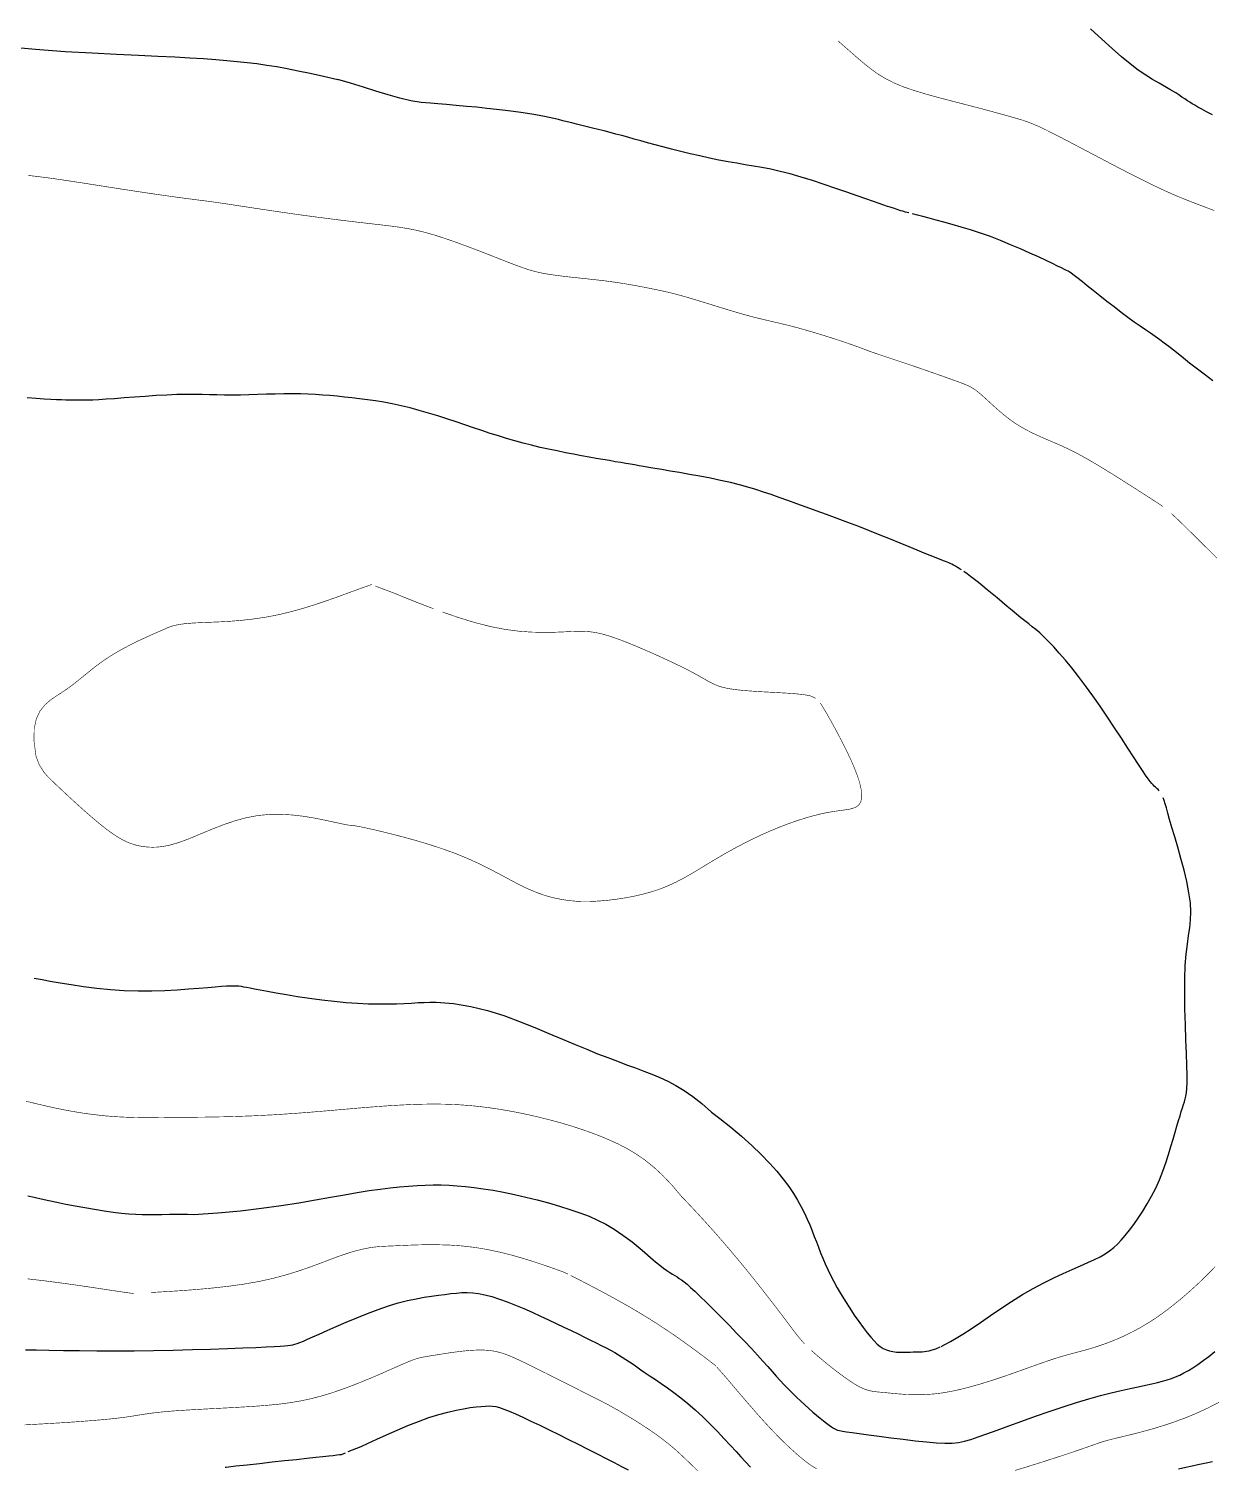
# Model space of a CAD drawing. Header units: millimetres. Extents: x 2235526 to 2245569, y 371981 to 382303.
# Drawn here: x 2244250.4 to 2244552.1, y 378533.8 to 378900.9 of the extents above; entities that cross this region are included whole.
import ezdxf

# ---------------------------------------------------------------- set-up
doc = ezdxf.new("R2010")
doc.units = ezdxf.units.MM
doc.linetypes.add('CONTI', pattern=[0])
for name, color, linetype, transparency in [('203', 10, 'CONTI', 0.7), ('204', 10, 'CONTI', 0.7), ('205', 10, 'CONTI', 0.7), ('206', 10, 'CONTI', 0.7), ('207', 10, 'CONTI', 0.7), ('208', 10, 'CONTI', 0.7), ('209', 10, 'CONTI', 0.7), ('210', 10, 'CONTI', 0.7)]:
    doc.layers.add(name, color=color, linetype=linetype, transparency=transparency)

msp = doc.modelspace()

# ---------------------------------------------------------------- linework, layer by layer
at = {"layer": '203', "elevation": 203}
for points in [[(2244331.9, 378537.82), (2244335.16, 378539.11), (2244337, 378539.97), (2244339.21, 378541), (2244341.69, 378542.13), (2244344.35, 378543.3), (2244347.09, 378544.46), (2244349.84, 378545.55), (2244352.5, 378546.51), (2244354.99, 378547.3), (2244357.29, 378547.93), (2244359.4, 378548.42), (2244361.32, 378548.79), (2244363.03, 378549.06), (2244364.53, 378549.24), (2244365.82, 378549.38), (2244366.9, 378549.46), (2244367.84, 378549.49), (2244368.71, 378549.45), (2244369.58, 378549.31), (2244370.53, 378549.06), (2244371.64, 378548.67), (2244372.97, 378548.13), (2244374.58, 378547.43), (2244376.44, 378546.58), (2244378.52, 378545.61), (2244380.77, 378544.54), (2244383.15, 378543.38), (2244385.61, 378542.18), (2244388.11, 378540.94), (2244390.61, 378539.69), (2244393.06, 378538.45), (2244395.43, 378537.25), (2244397.68, 378536.1), (2244399.77, 378535.03), (2244401.65, 378534.05), (2244403.3, 378533.19)], [(2244300.46, 378533.85), (2244300.62, 378533.87), (2244300.77, 378533.89), (2244303.25, 378534.18), (2244306.12, 378534.5), (2244309.24, 378534.84), (2244312.47, 378535.19), (2244315.66, 378535.53), (2244318.67, 378535.85), (2244321.36, 378536.14), (2244323.61, 378536.38), (2244325.45, 378536.58), (2244326.92, 378536.75), (2244328.08, 378536.88), (2244328.97, 378536.98), (2244329.65, 378537.07), (2244330.16, 378537.13), (2244331.23, 378537.55)]]:
    msp.add_lwpolyline(points, dxfattribs=at)
at = {"layer": '204', "const_width": 0.15, "elevation": 204}
msp.add_lwpolyline([(2244249.33, 378544.65), (2244251.44, 378544.77), (2244253.68, 378544.89), (2244256.07, 378545.03), (2244258.59, 378545.18), (2244261.19, 378545.35), (2244263.81, 378545.54), (2244266.38, 378545.74), (2244268.86, 378545.95), (2244271.18, 378546.17), (2244273.28, 378546.4), (2244275.13, 378546.64), (2244276.79, 378546.89), (2244278.36, 378547.14), (2244279.93, 378547.39), (2244281.59, 378547.63), (2244283.44, 378547.85), (2244285.56, 378548.07), (2244288.03, 378548.26), (2244290.79, 378548.44), (2244293.77, 378548.61), (2244296.88, 378548.78), (2244300.06, 378548.94), (2244303.22, 378549.11), (2244306.28, 378549.29), (2244309.2, 378549.49), (2244311.98, 378549.72), (2244314.65, 378549.99), (2244317.25, 378550.34), (2244319.82, 378550.78), (2244322.39, 378551.33), (2244324.98, 378552), (2244327.63, 378552.8), (2244330.29, 378553.71), (2244332.91, 378554.68), (2244335.43, 378555.68), (2244337.81, 378556.66), (2244339.98, 378557.59), (2244341.89, 378558.43), (2244343.51, 378559.15), (2244344.86, 378559.74), (2244345.98, 378560.23), (2244346.92, 378560.64), (2244347.72, 378560.96), (2244348.42, 378561.23), (2244349.05, 378561.45), (2244349.67, 378561.63), (2244350.31, 378561.79), (2244350.99, 378561.94), (2244351.76, 378562.08), (2244352.65, 378562.23), (2244353.68, 378562.4), (2244354.9, 378562.59), (2244356.32, 378562.82), (2244357.91, 378563.06), (2244359.6, 378563.29), (2244361.36, 378563.5), (2244363.13, 378563.66), (2244364.85, 378563.75), (2244366.47, 378563.75), (2244367.97, 378563.64), (2244369.35, 378563.43), (2244370.66, 378563.12), (2244371.93, 378562.71), (2244373.21, 378562.22), (2244374.53, 378561.64), (2244375.93, 378560.99), (2244377.44, 378560.26), (2244379.03, 378559.48), (2244380.67, 378558.67), (2244382.32, 378557.85), (2244383.95, 378557.03), (2244385.53, 378556.23), (2244387.02, 378555.48), (2244388.39, 378554.78), (2244389.65, 378554.15), (2244390.82, 378553.56), (2244391.9, 378553.01), (2244392.92, 378552.5), (2244393.88, 378552.01), (2244394.79, 378551.55), (2244395.68, 378551.1), (2244396.57, 378550.65), (2244397.49, 378550.17), (2244398.47, 378549.65), (2244399.53, 378549.06), (2244400.71, 378548.4), (2244402.03, 378547.63), (2244403.52, 378546.74), (2244405.14, 378545.75), (2244406.84, 378544.67), (2244408.6, 378543.51), (2244410.36, 378542.29), (2244412.08, 378541.03), (2244413.73, 378539.74), (2244415.28, 378538.43), (2244416.74, 378537.1), (2244418.17, 378535.75), (2244419.61, 378534.36), (2244421.09, 378532.93)], dxfattribs=at)
at = {"layer": '205'}
msp.add_lwpolyline([(2244538.85, 378887.03), (2244537.17, 378887.93), (2244535.4, 378889.03), (2244533.5, 378890.36), (2244531.45, 378891.92), (2244529.23, 378893.73), (2244526.82, 378895.82), (2244524.18, 378898.2), (2244521.3, 378900.88)], dxfattribs=at)
at = {"layer": '205', "elevation": 205}
for points in [[(2244552.47, 378878.89), (2244550.93, 378879.72), (2244549.7, 378880.38), (2244548.73, 378880.92), (2244547.94, 378881.36), (2244547.28, 378881.74), (2244546.67, 378882.12), (2244546.06, 378882.51), (2244545.39, 378882.97), (2244544.66, 378883.46), (2244543.89, 378884), (2244543.09, 378884.55), (2244541.58, 378885.38), (2244538.85, 378887.03)], [(2244249.5, 378563.81), (2244252.26, 378563.77), (2244255.53, 378563.71), (2244259.24, 378563.64), (2244263.33, 378563.59), (2244267.73, 378563.55), (2244272.4, 378563.54), (2244277.26, 378563.56), (2244282.24, 378563.63), (2244287.23, 378563.73), (2244292.12, 378563.86), (2244296.79, 378564), (2244301.12, 378564.15), (2244304.99, 378564.3), (2244308.29, 378564.43), (2244310.92, 378564.54), (2244312.97, 378564.63), (2244314.51, 378564.72), (2244315.66, 378564.8), (2244316.51, 378564.89), (2244317.16, 378564.98), (2244317.72, 378565.1), (2244318.26, 378565.25), (2244318.86, 378565.44), (2244319.57, 378565.7), (2244320.44, 378566.05), (2244321.52, 378566.5), (2244322.86, 378567.09), (2244324.52, 378567.83), (2244326.53, 378568.73), (2244328.84, 378569.76), (2244331.37, 378570.86), (2244334.05, 378571.98), (2244336.79, 378573.08), (2244339.52, 378574.11), (2244342.17, 378575.02), (2244344.68, 378575.77), (2244347.03, 378576.37), (2244349.22, 378576.84), (2244351.28, 378577.22), (2244353.18, 378577.51), (2244354.95, 378577.75), (2244356.59, 378577.96), (2244358.1, 378578.14), (2244359.52, 378578.3), (2244360.9, 378578.4), (2244362.27, 378578.43), (2244363.68, 378578.36), (2244365.17, 378578.18), (2244366.79, 378577.85), (2244368.56, 378577.37), (2244370.47, 378576.75), (2244372.48, 378576.02), (2244374.56, 378575.2), (2244376.69, 378574.31), (2244378.82, 378573.38), (2244380.93, 378572.42), (2244383, 378571.47), (2244385, 378570.54), (2244386.93, 378569.62), (2244388.78, 378568.73), (2244390.54, 378567.87), (2244392.19, 378567.05), (2244393.73, 378566.29), (2244395.16, 378565.57), (2244396.47, 378564.91), (2244397.69, 378564.28), (2244398.82, 378563.68), (2244399.89, 378563.09), (2244400.89, 378562.52), (2244401.84, 378561.94), (2244402.77, 378561.35), (2244403.68, 378560.75), (2244404.61, 378560.12), (2244405.57, 378559.44), (2244406.6, 378558.73), (2244407.71, 378557.95), (2244408.93, 378557.12), (2244410.29, 378556.21), (2244411.76, 378555.21), (2244413.34, 378554.12), (2244415.01, 378552.91), (2244416.77, 378551.58), (2244418.59, 378550.11), (2244420.46, 378548.49), (2244422.37, 378546.72), (2244424.28, 378544.85), (2244426.12, 378542.96), (2244427.87, 378541.12), (2244429.48, 378539.38), (2244430.89, 378537.83), (2244432.06, 378536.54), (2244434.53, 378533.85)], [(2244543.76, 378533.48), (2244545.63, 378533.9), (2244547.26, 378534.23), (2244548.7, 378534.52), (2244550, 378534.78), (2244551.23, 378535.04), (2244552.42, 378535.32)]]:
    msp.add_lwpolyline(points, dxfattribs=at)
at = {"layer": '206', "const_width": 0.15}
msp.add_lwpolyline([(2244503.99, 378877.56), (2244499.26, 378878.92), (2244494.75, 378880.15), (2244490.48, 378881.27), (2244486.47, 378882.3), (2244482.75, 378883.27), (2244479.34, 378884.21), (2244476.26, 378885.14), (2244473.54, 378886.08), (2244471.16, 378887.07), (2244469.07, 378888.13), (2244467.15, 378889.29), (2244465.32, 378890.59), (2244463.48, 378892.06), (2244461.53, 378893.72), (2244459.37, 378895.62), (2244456.9, 378897.78)], dxfattribs=at)
at = {"layer": '206', "const_width": 0.15, "elevation": 206}
for points in [[(2244552.89, 378854.47), (2244552.14, 378854.78), (2244551.25, 378855.12), (2244550.23, 378855.51), (2244549.09, 378855.94), (2244547.86, 378856.41), (2244546.54, 378856.92), (2244545.17, 378857.47), (2244543.74, 378858.05), (2244542.27, 378858.67), (2244540.75, 378859.35), (2244539.13, 378860.1), (2244537.38, 378860.93), (2244535.48, 378861.86), (2244533.39, 378862.9), (2244531.07, 378864.08), (2244528.53, 378865.39), (2244525.83, 378866.8), (2244523.07, 378868.26), (2244520.33, 378869.7), (2244517.71, 378871.08), (2244515.3, 378872.34), (2244513.2, 378873.43), (2244511.46, 378874.32), (2244510.07, 378875.02), (2244508.95, 378875.57), (2244508.04, 378875.99), (2244507.28, 378876.32), (2244506.62, 378876.59), (2244505.99, 378876.83), (2244505.33, 378877.08), (2244504.65, 378877.33), (2244503.99, 378877.56)], [(2244281.59, 378578.44), (2244282.52, 378578.49), (2244283.57, 378578.55), (2244286.32, 378578.71), (2244289.59, 378578.92), (2244293.24, 378579.2), (2244297.14, 378579.56), (2244301.17, 378580), (2244305.18, 378580.56), (2244309.05, 378581.23), (2244312.67, 378582.03), (2244316.01, 378582.92), (2244319.08, 378583.87), (2244321.9, 378584.84), (2244324.47, 378585.78), (2244326.79, 378586.67), (2244328.87, 378587.45), (2244330.72, 378588.1), (2244332.35, 378588.63), (2244333.79, 378589.05), (2244335.04, 378589.37), (2244336.14, 378589.62), (2244337.08, 378589.8), (2244337.9, 378589.93), (2244338.61, 378590.03), (2244339.29, 378590.1), (2244340.01, 378590.16), (2244340.84, 378590.21), (2244341.86, 378590.26), (2244343.14, 378590.31), (2244344.76, 378590.39), (2244346.77, 378590.48), (2244349.14, 378590.57), (2244351.8, 378590.63), (2244354.7, 378590.62), (2244357.77, 378590.53), (2244360.95, 378590.31), (2244364.18, 378589.94), (2244367.41, 378589.4), (2244370.56, 378588.73), (2244373.59, 378587.97), (2244376.42, 378587.16), (2244379, 378586.37), (2244381.27, 378585.62), (2244383.15, 378584.97), (2244384.62, 378584.45), (2244385.72, 378584.06), (2244386.49, 378583.77), (2244387.02, 378583.56), (2244387.34, 378583.43), (2244387.54, 378583.34), (2244387.66, 378583.28), (2244388.01, 378583.1)], [(2244250.04, 378581.92), (2244254.09, 378581.45), (2244258.07, 378580.93), (2244261.86, 378580.41), (2244265.36, 378579.9), (2244268.45, 378579.44), (2244271.04, 378579.04), (2244273.05, 378578.74), (2244274.53, 378578.52), (2244275.58, 378578.37), (2244276.27, 378578.28), (2244276.7, 378578.23), (2244276.96, 378578.21), (2244277.13, 378578.2)], [(2244388.68, 378582.76), (2244391.62, 378581.27), (2244393.33, 378580.38), (2244395.39, 378579.31), (2244397.72, 378578.06), (2244400.24, 378576.68), (2244402.89, 378575.2), (2244405.59, 378573.63), (2244408.27, 378572.01), (2244410.86, 378570.37), (2244413.32, 378568.74), (2244415.62, 378567.17), (2244417.73, 378565.68), (2244419.62, 378564.31), (2244421.25, 378563.11), (2244422.59, 378562.11), (2244425.59, 378559.82), (2244425.8, 378559.58)], [(2244426, 378559.36), (2244428.08, 378557), (2244429.14, 378555.76), (2244430.4, 378554.27), (2244431.8, 378552.62), (2244433.31, 378550.85), (2244434.88, 378549.05), (2244436.44, 378547.26), (2244437.97, 378545.56), (2244439.4, 378544), (2244440.75, 378542.58), (2244442.01, 378541.3), (2244443.19, 378540.13), (2244444.29, 378539.08), (2244445.31, 378538.14), (2244446.26, 378537.29), (2244447.14, 378536.53), (2244447.96, 378535.85), (2244448.73, 378535.24), (2244449.44, 378534.71), (2244450.12, 378534.24), (2244450.77, 378533.83), (2244451.39, 378533.48)], [(2244502.09, 378533.03), (2244505.35, 378534.03), (2244508.52, 378535.02), (2244511.51, 378535.98), (2244514.2, 378536.85), (2244516.48, 378537.61), (2244518.4, 378538.26), (2244519.99, 378538.81), (2244521.3, 378539.27), (2244522.38, 378539.66), (2244523.28, 378539.97), (2244524.05, 378540.23), (2244524.73, 378540.45), (2244525.4, 378540.64), (2244526.11, 378540.83), (2244526.93, 378541.03), (2244527.92, 378541.27), (2244529.15, 378541.57), (2244530.68, 378541.94), (2244532.56, 378542.4), (2244534.75, 378542.97), (2244537.19, 378543.65), (2244539.84, 378544.45), (2244542.63, 378545.38), (2244545.5, 378546.43), (2244548.41, 378547.63), (2244551.29, 378548.97), (2244554.11, 378550.41)]]:
    msp.add_lwpolyline(points, dxfattribs=at)
at = {"layer": '207'}
for points in [[(2244243.76, 378896.4), (2244252.06, 378895.67), (2244259.64, 378895.12), (2244266.54, 378894.71), (2244272.77, 378894.39), (2244278.34, 378894.13), (2244283.27, 378893.9), (2244287.63, 378893.68), (2244291.51, 378893.47), (2244294.96, 378893.26), (2244298.07, 378893.04), (2244300.92, 378892.81), (2244303.57, 378892.56), (2244306.1, 378892.29), (2244308.59, 378891.98), (2244311.09, 378891.63), (2244313.65, 378891.22), (2244316.32, 378890.75), (2244319.16, 378890.19), (2244322.22, 378889.55), (2244325.56, 378888.8), (2244329.22, 378887.94)], [(2244352.88, 378881.91), (2244350.47, 378882.03), (2244347.84, 378882.46), (2244345.03, 378883.14), (2244342.05, 378884.01), (2244338.95, 378884.99), (2244335.76, 378886.02), (2244332.5, 378887.03), (2244329.22, 378887.94)], [(2244292.38, 378598.37), (2244298.64, 378598.76), (2244304.44, 378599.29), (2244309.8, 378599.91), (2244314.74, 378600.6), (2244319.31, 378601.32), (2244323.51, 378602.05), (2244327.38, 378602.75), (2244330.93, 378603.39), (2244334.2, 378603.95), (2244337.22, 378604.42), (2244340.01, 378604.82), (2244342.6, 378605.15), (2244345.02, 378605.4), (2244347.3, 378605.6), (2244349.47, 378605.74), (2244351.56, 378605.83), (2244353.6, 378605.88), (2244355.62, 378605.87), (2244357.64, 378605.82), (2244359.69, 378605.69), (2244361.81, 378605.51), (2244364.03, 378605.25), (2244366.37, 378604.91), (2244368.86, 378604.5), (2244371.52, 378603.99), (2244374.31, 378603.41), (2244377.18, 378602.76), (2244380.08, 378602.05), (2244382.97, 378601.28), (2244385.79, 378600.48), (2244388.49, 378599.64), (2244391.02, 378598.77), (2244393.36, 378597.88), (2244395.55, 378596.92), (2244397.67, 378595.84), (2244399.79, 378594.58), (2244401.99, 378593.09), (2244404.33, 378591.32), (2244406.89, 378589.22), (2244409.75, 378586.73)]]:
    msp.add_lwpolyline(points, dxfattribs=at)
at = {"layer": '207', "elevation": 207}
for points in [[(2244475, 378853.88), (2244474.14, 378854.11), (2244473.44, 378854.3), (2244472.89, 378854.46), (2244471.05, 378855.07), (2244470.69, 378855.19), (2244470.19, 378855.35), (2244469.5, 378855.57), (2244468.59, 378855.88), (2244467.4, 378856.28), (2244465.9, 378856.8), (2244464.02, 378857.46), (2244461.75, 378858.26), (2244459.15, 378859.17), (2244456.33, 378860.15), (2244453.38, 378861.15), (2244450.39, 378862.13), (2244447.45, 378863.04), (2244444.66, 378863.84), (2244442.09, 378864.5), (2244439.71, 378865.03), (2244437.47, 378865.47), (2244435.31, 378865.85), (2244433.18, 378866.2), (2244431.04, 378866.56), (2244428.82, 378866.95), (2244426.48, 378867.39), (2244424.07, 378867.89), (2244421.61, 378868.43), (2244419.15, 378869), (2244416.74, 378869.58), (2244414.42, 378870.16), (2244412.22, 378870.72), (2244410.19, 378871.27), (2244408.3, 378871.78), (2244406.54, 378872.27), (2244404.87, 378872.74), (2244403.28, 378873.19), (2244401.74, 378873.62), (2244400.21, 378874.03), (2244398.7, 378874.43), (2244397.19, 378874.82), (2244395.7, 378875.19), (2244394.24, 378875.54), (2244392.83, 378875.89), (2244391.47, 378876.22), (2244390.17, 378876.54), (2244388.95, 378876.85), (2244387.78, 378877.14), (2244386.64, 378877.43), (2244385.52, 378877.71), (2244384.38, 378877.98), (2244383.2, 378878.25), (2244381.96, 378878.51), (2244380.65, 378878.77), (2244379.23, 378879.03), (2244377.68, 378879.28), (2244375.98, 378879.54), (2244374.1, 378879.79), (2244372.02, 378880.05), (2244369.71, 378880.32), (2244367.27, 378880.58), (2244364.68, 378880.84), (2244362.04, 378881.09), (2244359.45, 378881.33), (2244357, 378881.55), (2244354.78, 378881.75), (2244352.88, 378881.91)], [(2244552.53, 378811.04), (2244550.29, 378812.72), (2244548.32, 378814.24), (2244546.59, 378815.6), (2244545.07, 378816.82), (2244543.7, 378817.91), (2244542.46, 378818.91), (2244541.29, 378819.83), (2244540.15, 378820.7), (2244539.01, 378821.53), (2244537.84, 378822.35), (2244536.62, 378823.18), (2244535.33, 378824.06), (2244533.96, 378825.01), (2244532.48, 378826.05), (2244530.87, 378827.22), (2244529.14, 378828.51), (2244527.32, 378829.9), (2244525.48, 378831.33), (2244523.69, 378832.74), (2244522.01, 378834.07), (2244520.51, 378835.27), (2244519.24, 378836.29), (2244516.03, 378838.79), (2244515.85, 378838.9), (2244515.6, 378839.03), (2244515.23, 378839.22), (2244514.7, 378839.49), (2244513.95, 378839.85), (2244512.94, 378840.34), (2244511.62, 378840.97), (2244509.97, 378841.75), (2244508.01, 378842.66), (2244505.82, 378843.66), (2244503.44, 378844.72), (2244500.93, 378845.79), (2244498.35, 378846.84), (2244495.76, 378847.84), (2244493.21, 378848.74), (2244490.72, 378849.56), (2244488.33, 378850.3), (2244486.05, 378850.96), (2244483.91, 378851.55), (2244481.93, 378852.07), (2244480.14, 378852.53), (2244478.54, 378852.95), (2244477.13, 378853.32), (2244475.93, 378853.63)], [(2244250.12, 378603.13), (2244251.79, 378602.74), (2244253.56, 378602.34), (2244255.46, 378601.91), (2244257.53, 378601.47), (2244259.8, 378601.01), (2244262.2, 378600.55), (2244264.67, 378600.1), (2244267.16, 378599.67), (2244269.59, 378599.29), (2244271.9, 378598.96), (2244274.03, 378598.7), (2244275.94, 378598.52), (2244277.66, 378598.41), (2244279.29, 378598.35), (2244280.89, 378598.34), (2244282.53, 378598.35), (2244284.3, 378598.37), (2244286.26, 378598.39), (2244288.46, 378598.4), (2244290.85, 378598.39), (2244292.38, 378598.37)], [(2244409.75, 378586.73), (2244410.3, 378586.27), (2244411.4, 378585.38), (2244412.37, 378584.65), (2244413.21, 378584.05), (2244413.96, 378583.55), (2244414.62, 378583.12), (2244415.23, 378582.75), (2244415.8, 378582.4), (2244416.36, 378582.04), (2244416.94, 378581.64), (2244417.59, 378581.16), (2244418.35, 378580.54), (2244419.27, 378579.74), (2244420.37, 378578.73), (2244421.72, 378577.45), (2244423.32, 378575.88), (2244425.13, 378574.08), (2244427.08, 378572.12), (2244429.09, 378570.07), (2244431.1, 378568), (2244433.02, 378565.99), (2244434.79, 378564.12), (2244436.35, 378562.42), (2244437.73, 378560.9), (2244438.96, 378559.53), (2244440.08, 378558.27), (2244441.12, 378557.1), (2244442.13, 378555.99), (2244443.13, 378554.91), (2244444.17, 378553.84), (2244445.23, 378552.77), (2244446.31, 378551.73), (2244447.38, 378550.71), (2244448.45, 378549.73), (2244449.48, 378548.8), (2244450.48, 378547.92), (2244451.43, 378547.1), (2244452.32, 378546.36), (2244453.15, 378545.69), (2244453.92, 378545.09), (2244454.61, 378544.57), (2244455.23, 378544.14), (2244455.77, 378543.79), (2244456.25, 378543.53), (2244456.72, 378543.33), (2244457.3, 378543.18), (2244458.05, 378543.04), (2244459.08, 378542.89), (2244460.47, 378542.71), (2244462.31, 378542.47), (2244464.65, 378542.15), (2244467.39, 378541.78), (2244470.39, 378541.38), (2244473.49, 378540.98), (2244476.56, 378540.61), (2244479.45, 378540.31), (2244482.01, 378540.09), (2244484.16, 378539.99), (2244485.98, 378540.01), (2244487.6, 378540.17), (2244489.16, 378540.48), (2244490.8, 378540.94), (2244492.64, 378541.57), (2244494.84, 378542.36), (2244497.47, 378543.33), (2244500.49, 378544.44), (2244503.78, 378545.63), (2244507.25, 378546.87), (2244510.81, 378548.09), (2244514.33, 378549.27), (2244517.73, 378550.35), (2244520.92, 378551.3), (2244523.89, 378552.11), (2244526.63, 378552.82), (2244529.14, 378553.42), (2244531.43, 378553.94), (2244533.5, 378554.39), (2244535.34, 378554.78), (2244536.97, 378555.14), (2244538.41, 378555.47), (2244539.7, 378555.8), (2244540.88, 378556.14), (2244541.98, 378556.5), (2244543.04, 378556.91), (2244544.09, 378557.37), (2244545.17, 378557.9), (2244546.29, 378558.52), (2244547.47, 378559.25), (2244548.72, 378560.08), (2244550.06, 378561.04), (2244551.5, 378562.14), (2244553.05, 378563.4)]]:
    msp.add_lwpolyline(points, dxfattribs=at)
at = {"layer": '208', "const_width": 0.15, "elevation": 208}
for points in [[(2244539.81, 378778.95), (2244539.49, 378779.18), (2244539.11, 378779.44), (2244538.6, 378779.78), (2244537.92, 378780.23), (2244537, 378780.83), (2244535.78, 378781.61), (2244534.32, 378782.55), (2244532.62, 378783.64), (2244530.74, 378784.84), (2244528.75, 378786.1), (2244526.74, 378787.36), (2244524.76, 378788.58), (2244522.89, 378789.71), (2244521.18, 378790.72), (2244519.62, 378791.6), (2244518.17, 378792.39), (2244516.78, 378793.1), (2244515.44, 378793.76), (2244514.09, 378794.39), (2244512.71, 378795), (2244511.27, 378795.61), (2244509.77, 378796.25), (2244508.24, 378796.93), (2244506.68, 378797.65), (2244505.12, 378798.44), (2244503.57, 378799.3), (2244502.05, 378800.25), (2244500.58, 378801.3), (2244499.17, 378802.41), (2244497.83, 378803.54), (2244496.57, 378804.67), (2244495.4, 378805.74), (2244494.33, 378806.72), (2244493.39, 378807.57), (2244492.55, 378808.27), (2244491.8, 378808.83), (2244491.07, 378809.29), (2244490.32, 378809.69), (2244489.5, 378810.06), (2244488.55, 378810.44), (2244487.43, 378810.85), (2244486.1, 378811.33), (2244484.59, 378811.87), (2244482.94, 378812.46), (2244481.18, 378813.07), (2244479.37, 378813.71), (2244477.54, 378814.34), (2244475.72, 378814.96), (2244473.97, 378815.55), (2244472.29, 378816.11), (2244470.7, 378816.64), (2244469.23, 378817.13), (2244467.87, 378817.58), (2244466.66, 378817.99), (2244465.6, 378818.36), (2244464.69, 378818.69), (2244463.89, 378818.99), (2244463.13, 378819.28), (2244462.35, 378819.58), (2244461.47, 378819.9), (2244460.43, 378820.27), (2244459.17, 378820.71), (2244457.65, 378821.22), (2244455.9, 378821.79), (2244453.99, 378822.4), (2244451.97, 378823.02), (2244449.9, 378823.64), (2244447.86, 378824.23), (2244445.89, 378824.77), (2244444.05, 378825.24), (2244442.3, 378825.66), (2244440.6, 378826.06), (2244438.92, 378826.45), (2244437.19, 378826.86), (2244435.4, 378827.3), (2244433.47, 378827.82), (2244431.4, 378828.4), (2244429.22, 378829.05), (2244426.99, 378829.73), (2244424.75, 378830.43), (2244422.57, 378831.1), (2244420.5, 378831.74), (2244418.6, 378832.31), (2244416.9, 378832.79), (2244415.38, 378833.2), (2244414, 378833.54), (2244412.71, 378833.84), (2244411.48, 378834.11), (2244410.25, 378834.36), (2244408.99, 378834.61), (2244407.67, 378834.88), (2244406.26, 378835.15), (2244404.76, 378835.43), (2244403.16, 378835.71), (2244401.45, 378835.99), (2244399.63, 378836.26), (2244397.69, 378836.52), (2244395.62, 378836.77), (2244393.48, 378837), (2244391.31, 378837.24), (2244389.15, 378837.47), (2244387.06, 378837.7), (2244385.1, 378837.95), (2244383.3, 378838.2), (2244381.7, 378838.47), (2244380.24, 378838.78), (2244378.83, 378839.14), (2244377.41, 378839.58), (2244375.9, 378840.1), (2244374.2, 378840.73), (2244372.25, 378841.48), (2244370, 378842.37), (2244367.49, 378843.35), (2244364.8, 378844.4), (2244362.02, 378845.45), (2244359.23, 378846.47), (2244356.51, 378847.41), (2244353.94, 378848.24), (2244351.57, 378848.91), (2244349.38, 378849.44), (2244347.29, 378849.86), (2244345.24, 378850.21), (2244343.19, 378850.49), (2244341.06, 378850.75), (2244338.8, 378851.01), (2244336.36, 378851.29), (2244333.76, 378851.59), (2244331.01, 378851.92), (2244328.14, 378852.28), (2244325.17, 378852.66), (2244322.14, 378853.06), (2244319.06, 378853.48), (2244315.97, 378853.92), (2244312.92, 378854.37), (2244309.97, 378854.81), (2244307.18, 378855.23), (2244304.61, 378855.62), (2244302.32, 378855.97), (2244300.37, 378856.27), (2244298.8, 378856.5), (2244297.52, 378856.68), (2244296.45, 378856.83), (2244295.47, 378856.95), (2244294.48, 378857.07), (2244293.39, 378857.21), (2244292.1, 378857.38), (2244290.52, 378857.58), (2244288.67, 378857.83), (2244286.58, 378858.12), (2244284.27, 378858.45), (2244281.78, 378858.81), (2244279.15, 378859.2), (2244276.39, 378859.62), (2244273.55, 378860.05), (2244270.66, 378860.51), (2244267.77, 378860.96), (2244264.91, 378861.41), (2244262.11, 378861.84), (2244259.43, 378862.25), (2244256.9, 378862.62), (2244254.54, 378862.94), (2244252.33, 378863.22), (2244250.21, 378863.46)], [(2244553.58, 378765.82), (2244551.63, 378767.76), (2244549.71, 378769.66), (2244547.89, 378771.46), (2244546.22, 378773.11), (2244544.76, 378774.54), (2244543.63, 378775.63), (2244542.7, 378776.5), (2244541.95, 378777.19)], [(2244249.65, 378627.25), (2244251.26, 378626.85), (2244253.01, 378626.43), (2244254.91, 378625.99), (2244256.98, 378625.53), (2244259.2, 378625.08), (2244261.57, 378624.63), (2244264.1, 378624.22), (2244266.77, 378623.85), (2244269.57, 378623.53), (2244272.51, 378623.29), (2244275.56, 378623.14), (2244278.66, 378623.06), (2244281.75, 378623.05), (2244284.75, 378623.09), (2244286.94, 378623.15)], [(2244417.07, 378602.79), (2244417.98, 378601.87), (2244419.55, 378600.21), (2244421.29, 378598.34), (2244423.18, 378596.27), (2244425.18, 378594.04), (2244427.26, 378591.67), (2244429.38, 378589.2), (2244431.53, 378586.64), (2244433.66, 378584.05), (2244435.74, 378581.46), (2244437.74, 378578.93), (2244439.63, 378576.51), (2244441.36, 378574.26), (2244442.9, 378572.23), (2244444.22, 378570.48), (2244445.25, 378569.11), (2244446.11, 378567.98), (2244446.87, 378567.02), (2244447.58, 378566.17), (2244448.3, 378565.37)], [(2244450.12, 378563.61), (2244450.32, 378563.43), (2244450.53, 378563.25), (2244451.83, 378562.11), (2244453.33, 378560.86), (2244454.95, 378559.54), (2244456.62, 378558.24), (2244458.28, 378557), (2244459.87, 378555.88), (2244461.31, 378554.95), (2244462.57, 378554.25), (2244463.68, 378553.76), (2244464.71, 378553.43), (2244465.71, 378553.22), (2244466.75, 378553.08), (2244467.89, 378552.98), (2244469.19, 378552.86), (2244470.7, 378552.71), (2244472.42, 378552.55), (2244474.36, 378552.41), (2244476.5, 378552.34), (2244478.84, 378552.37), (2244481.37, 378552.54), (2244484.1, 378552.89), (2244486.99, 378553.45), (2244489.99, 378554.18), (2244493.03, 378555.03), (2244496.03, 378555.96), (2244498.91, 378556.91), (2244501.6, 378557.85), (2244504.03, 378558.71), (2244506.14, 378559.47), (2244507.97, 378560.12), (2244509.57, 378560.68), (2244511, 378561.17), (2244512.3, 378561.6), (2244513.54, 378561.99), (2244514.77, 378562.35), (2244516.02, 378562.69), (2244517.33, 378563.04), (2244518.69, 378563.4), (2244520.11, 378563.78), (2244521.6, 378564.22), (2244523.17, 378564.71), (2244524.81, 378565.27), (2244526.55, 378565.91), (2244528.36, 378566.66), (2244530.24, 378567.51), (2244532.19, 378568.47), (2244534.18, 378569.55), (2244536.22, 378570.77), (2244538.3, 378572.13), (2244540.39, 378573.63), (2244542.48, 378575.24), (2244544.53, 378576.92), (2244546.52, 378578.63), (2244548.4, 378580.34), (2244550.15, 378581.99), (2244551.73, 378583.56), (2244553.13, 378585.02)]]:
    msp.add_lwpolyline(points, dxfattribs=at)
at = {"layer": '208', "const_width": 0.15}
msp.add_lwpolyline([(2244286.94, 378623.15), (2244294.31, 378623.16), (2244301.04, 378623.28), (2244307.19, 378623.49), (2244312.81, 378623.77), (2244317.95, 378624.11), (2244322.69, 378624.47), (2244327.07, 378624.84), (2244331.15, 378625.2), (2244334.99, 378625.53), (2244338.61, 378625.82), (2244342.03, 378626.07), (2244345.29, 378626.26), (2244348.39, 378626.41), (2244351.37, 378626.49), (2244354.24, 378626.52), (2244357.03, 378626.47), (2244359.77, 378626.36), (2244362.45, 378626.17), (2244365.1, 378625.92), (2244367.71, 378625.6), (2244370.31, 378625.22), (2244372.89, 378624.78), (2244375.48, 378624.29), (2244378.06, 378623.74), (2244380.67, 378623.14), (2244383.27, 378622.49), (2244385.88, 378621.79), (2244388.46, 378621.03), (2244391.02, 378620.21), (2244393.53, 378619.34), (2244396, 378618.41), (2244398.4, 378617.41), (2244400.74, 378616.35), (2244403.03, 378615.17), (2244405.29, 378613.83), (2244407.55, 378612.27), (2244409.84, 378610.44), (2244412.17, 378608.28), (2244414.57, 378605.75), (2244417.07, 378602.79)], dxfattribs=at)
at = {"layer": '209', "elevation": 209}
for points in [[(2244488.37, 378762.79), (2244488.2, 378762.9), (2244488.04, 378763.01), (2244487.4, 378763.43), (2244486.85, 378763.76), (2244486.36, 378764.03), (2244485.93, 378764.25), (2244485.53, 378764.43), (2244485.14, 378764.6), (2244484.75, 378764.75), (2244484.33, 378764.92), (2244483.84, 378765.11), (2244483.25, 378765.34), (2244482.5, 378765.64), (2244481.55, 378766.02), (2244480.37, 378766.51), (2244478.9, 378767.11), (2244477.12, 378767.85), (2244475.06, 378768.7), (2244472.77, 378769.64), (2244470.29, 378770.65), (2244467.67, 378771.71), (2244464.95, 378772.79), (2244462.19, 378773.87), (2244459.42, 378774.93), (2244456.66, 378775.96), (2244453.96, 378776.95), (2244451.32, 378777.91), (2244448.77, 378778.83), (2244446.34, 378779.7), (2244444.04, 378780.52), (2244441.9, 378781.29), (2244439.86, 378782.01), (2244437.88, 378782.68), (2244435.9, 378783.32), (2244433.86, 378783.93), (2244431.72, 378784.51), (2244429.43, 378785.08), (2244426.93, 378785.64), (2244424.31, 378786.18), (2244421.63, 378786.69), (2244418.97, 378787.18), (2244416.42, 378787.63), (2244414.05, 378788.04), (2244411.93, 378788.39), (2244410.13, 378788.7), (2244408.6, 378788.96), (2244407.28, 378789.18), (2244406.1, 378789.39), (2244404.99, 378789.58), (2244403.89, 378789.77), (2244402.72, 378789.97), (2244401.45, 378790.18), (2244400.05, 378790.42), (2244398.53, 378790.68), (2244396.91, 378790.97), (2244395.18, 378791.27), (2244393.35, 378791.6), (2244391.42, 378791.95), (2244389.41, 378792.32), (2244387.33, 378792.72), (2244385.2, 378793.15), (2244383.03, 378793.6), (2244380.85, 378794.08), (2244378.68, 378794.6), (2244376.52, 378795.14), (2244374.41, 378795.72), (2244372.31, 378796.34), (2244370.23, 378796.98), (2244368.14, 378797.65), (2244366.03, 378798.35), (2244363.88, 378799.07), (2244361.67, 378799.81), (2244359.4, 378800.57), (2244357.08, 378801.33), (2244354.73, 378802.08), (2244352.36, 378802.8), (2244350, 378803.49), (2244347.67, 378804.12), (2244345.38, 378804.68), (2244343.14, 378805.17), (2244340.97, 378805.58), (2244338.86, 378805.93), (2244336.8, 378806.22), (2244334.8, 378806.48), (2244332.84, 378806.7), (2244330.94, 378806.91), (2244329.07, 378807.1), (2244327.24, 378807.27), (2244325.4, 378807.43), (2244323.54, 378807.55), (2244321.65, 378807.65), (2244319.69, 378807.72), (2244317.64, 378807.74), (2244315.5, 378807.73), (2244313.29, 378807.68), (2244311.04, 378807.61), (2244308.78, 378807.53), (2244306.54, 378807.46), (2244304.37, 378807.41), (2244302.28, 378807.38), (2244300.3, 378807.4), (2244298.4, 378807.44), (2244296.51, 378807.5), (2244294.59, 378807.55), (2244292.59, 378807.58), (2244290.45, 378807.58), (2244288.13, 378807.53), (2244285.58, 378807.42), (2244282.88, 378807.27), (2244280.11, 378807.08), (2244277.37, 378806.88), (2244274.72, 378806.67), (2244272.27, 378806.48), (2244270.09, 378806.33), (2244268.26, 378806.21), (2244266.73, 378806.14), (2244265.45, 378806.1), (2244264.36, 378806.09), (2244263.41, 378806.09), (2244262.53, 378806.11), (2244261.68, 378806.12), (2244260.79, 378806.13), (2244259.82, 378806.15), (2244258.73, 378806.18), (2244257.47, 378806.22), (2244256, 378806.28), (2244254.28, 378806.38), (2244252.27, 378806.52), (2244249.93, 378806.7)], [(2244538.86, 378706.4), (2244538.56, 378706.74), (2244538.24, 378707.06), (2244537.92, 378707.36), (2244537.6, 378707.66), (2244537.28, 378707.97), (2244536.93, 378708.34), (2244536.52, 378708.84), (2244536.01, 378709.52), (2244535.36, 378710.43), (2244534.55, 378711.63), (2244533.53, 378713.18), (2244532.28, 378715.11), (2244530.83, 378717.36), (2244529.22, 378719.86), (2244527.48, 378722.52), (2244525.66, 378725.27), (2244523.8, 378728.02), (2244521.93, 378730.7), (2244520.08, 378733.23), (2244518.29, 378735.6), (2244516.56, 378737.79), (2244514.91, 378739.79), (2244513.36, 378741.6), (2244511.92, 378743.2), (2244510.61, 378744.58), (2244509.44, 378745.74), (2244508.38, 378746.72), (2244507.4, 378747.56), (2244506.47, 378748.32), (2244505.54, 378749.05), (2244504.58, 378749.79), (2244503.57, 378750.58), (2244502.46, 378751.48), (2244501.29, 378752.46), (2244500.05, 378753.5), (2244498.79, 378754.57), (2244497.51, 378755.66), (2244496.23, 378756.73), (2244494.99, 378757.76), (2244493.84, 378758.69), (2244492.74, 378759.56), (2244491.7, 378760.37), (2244490.73, 378761.1), (2244489.82, 378761.77), (2244489, 378762.36)], [(2244483.19, 378564.66), (2244484.3, 378565.21), (2244485.57, 378565.9), (2244487.04, 378566.75), (2244488.71, 378567.8), (2244490.84, 378569.2), (2244493.21, 378570.8), (2244495.76, 378572.53), (2244498.44, 378574.33), (2244501.19, 378576.14), (2244503.96, 378577.88), (2244506.7, 378579.49), (2244509.37, 378580.93), (2244511.92, 378582.2), (2244514.35, 378583.32), (2244516.63, 378584.32), (2244518.74, 378585.23), (2244520.65, 378586.05), (2244522.34, 378586.82), (2244523.81, 378587.56), (2244525.09, 378588.3), (2244526.21, 378589.07), (2244527.24, 378589.89), (2244528.21, 378590.79), (2244529.17, 378591.81), (2244530.17, 378592.97), (2244531.24, 378594.3), (2244532.36, 378595.78), (2244533.52, 378597.4), (2244534.68, 378599.15), (2244535.82, 378601.02), (2244536.92, 378603), (2244537.95, 378605.06), (2244538.89, 378607.19), (2244539.75, 378609.36), (2244540.52, 378611.52), (2244541.22, 378613.64), (2244541.84, 378615.68), (2244542.41, 378617.59), (2244542.92, 378619.35), (2244543.38, 378620.91), (2244543.79, 378622.29), (2244544.16, 378623.51), (2244544.49, 378624.58), (2244544.78, 378625.53), (2244545.04, 378626.37), (2244545.27, 378627.12), (2244545.48, 378627.82), (2244545.65, 378628.55), (2244545.79, 378629.42), (2244545.89, 378630.52), (2244545.95, 378631.97), (2244545.96, 378633.87), (2244545.91, 378636.32), (2244545.81, 378639.38), (2244545.68, 378642.92), (2244545.54, 378646.77), (2244545.43, 378650.77), (2244545.37, 378654.74), (2244545.38, 378658.5), (2244545.5, 378661.9), (2244545.73, 378664.8), (2244546.04, 378667.28), (2244546.37, 378669.48), (2244546.66, 378671.51), (2244546.87, 378673.5), (2244546.94, 378675.57), (2244546.81, 378677.86), (2244546.44, 378680.45), (2244545.88, 378683.26), (2244545.18, 378686.21), (2244544.4, 378689.17), (2244543.59, 378692.04), (2244542.8, 378694.71), (2244542.1, 378697.09), (2244541.52, 378699.1), (2244541.05, 378700.74), (2244540.68, 378702.07), (2244540.38, 378703.13), (2244540.12, 378703.97), (2244539.89, 378704.64)], [(2244251.77, 378658.67), (2244253.77, 378658.28), (2244255.86, 378657.9), (2244258.37, 378657.45), (2244261.23, 378656.98), (2244264.38, 378656.52), (2244267.73, 378656.09), (2244271.21, 378655.75), (2244274.75, 378655.51), (2244278.28, 378655.4), (2244281.74, 378655.41), (2244285.07, 378655.52), (2244288.22, 378655.68), (2244291.14, 378655.88), (2244293.77, 378656.09), (2244296.06, 378656.29), (2244297.97, 378656.44), (2244299.53, 378656.56), (2244300.8, 378656.64), (2244301.83, 378656.69), (2244302.67, 378656.7), (2244303.38, 378656.68), (2244304, 378656.64), (2244304.59, 378656.56), (2244305.21, 378656.46), (2244305.94, 378656.33), (2244306.85, 378656.15), (2244307.99, 378655.92), (2244309.44, 378655.64), (2244311.26, 378655.3), (2244313.51, 378654.9), (2244316.11, 378654.46), (2244318.98, 378654), (2244322.03, 378653.54), (2244325.17, 378653.12), (2244328.32, 378652.74), (2244331.39, 378652.44), (2244334.3, 378652.24), (2244337.04, 378652.11), (2244339.6, 378652.06), (2244341.98, 378652.07), (2244344.19, 378652.12), (2244346.21, 378652.19), (2244348.05, 378652.29), (2244349.72, 378652.39), (2244351.25, 378652.46), (2244352.7, 378652.51), (2244354.12, 378652.5), (2244354.33, 378652.49)], [(2244424.6, 378624.43), (2244426.72, 378622.85), (2244429.5, 378620.63), (2244432.24, 378618.31), (2244434.87, 378615.95), (2244437.28, 378613.64), (2244439.42, 378611.43), (2244441.28, 378609.35), (2244442.91, 378607.36), (2244444.31, 378605.48), (2244445.53, 378603.68), (2244446.58, 378601.96), (2244447.5, 378600.3), (2244448.31, 378598.7), (2244449.04, 378597.16), (2244449.69, 378595.66), (2244450.28, 378594.2), (2244450.84, 378592.76), (2244451.37, 378591.35), (2244451.9, 378589.96), (2244452.44, 378588.57), (2244453, 378587.17), (2244453.6, 378585.76), (2244454.26, 378584.32), (2244454.99, 378582.82), (2244455.79, 378581.27), (2244456.69, 378579.64), (2244457.69, 378577.93), (2244458.77, 378576.17), (2244459.9, 378574.41), (2244461.04, 378572.69), (2244462.18, 378571.05), (2244463.28, 378569.53), (2244464.31, 378568.18), (2244465.24, 378567.03), (2244466.1, 378566.07), (2244466.91, 378565.28), (2244467.68, 378564.65), (2244468.44, 378564.16), (2244469.22, 378563.79), (2244470.04, 378563.53), (2244470.9, 378563.35), (2244471.8, 378563.24), (2244472.72, 378563.19), (2244473.62, 378563.19), (2244474.5, 378563.21), (2244475.32, 378563.24), (2244476.07, 378563.26), (2244476.73, 378563.27), (2244477.31, 378563.27), (2244477.86, 378563.28), (2244478.38, 378563.3), (2244478.92, 378563.34), (2244479.49, 378563.43), (2244480.13, 378563.56)], [(2244480.13, 378563.56), (2244480.92, 378563.77), (2244481.84, 378564.09), (2244482.95, 378564.55)]]:
    msp.add_lwpolyline(points, dxfattribs=at)
at = {"layer": '209'}
msp.add_lwpolyline([(2244354.33, 378652.49), (2244358.79, 378652.15), (2244363.17, 378651.41), (2244367.45, 378650.36), (2244371.61, 378649.07), (2244375.63, 378647.62), (2244379.48, 378646.08), (2244383.13, 378644.53), (2244386.57, 378643.05), (2244389.77, 378641.7), (2244392.76, 378640.48), (2244395.55, 378639.37), (2244398.16, 378638.36), (2244400.62, 378637.42), (2244402.95, 378636.55), (2244405.17, 378635.72), (2244407.3, 378634.92), (2244409.36, 378634.12), (2244411.4, 378633.28), (2244413.42, 378632.35), (2244415.48, 378631.27), (2244417.59, 378630), (2244419.8, 378628.46), (2244422.12, 378626.63), (2244424.6, 378624.43)], dxfattribs=at)
at = {"layer": '210', "const_width": 0.15, "elevation": 210}
for points in [[(2244337.92, 378759.02), (2244337.82, 378759.06), (2244333.25, 378757.43), (2244331.27, 378756.7), (2244328.91, 378755.83), (2244326.22, 378754.88), (2244323.29, 378753.9), (2244320.2, 378752.95), (2244317.02, 378752.07), (2244313.82, 378751.31), (2244310.68, 378750.72), (2244307.64, 378750.27), (2244304.73, 378749.95), (2244302.01, 378749.72), (2244299.5, 378749.57), (2244297.24, 378749.47), (2244295.28, 378749.4), (2244293.63, 378749.32), (2244292.27, 378749.25), (2244291.15, 378749.16), (2244290.23, 378749.08), (2244289.47, 378748.99), (2244288.81, 378748.88), (2244288.22, 378748.77), (2244287.66, 378748.65), (2244287.11, 378748.51), (2244286.56, 378748.34), (2244286.01, 378748.13), (2244285.44, 378747.89), (2244285.09, 378747.72)], [(2244343.64, 378756.86), (2244338.83, 378758.68)], [(2244353.65, 378752.9), (2244349.84, 378754.36), (2244346.45, 378755.71), (2244343.64, 378756.86)], [(2244368.41, 378748.3), (2244364.31, 378749.34), (2244360.1, 378750.63), (2244355.93, 378752.06)], [(2244451.17, 378730.05), (2244449.9, 378730.65), (2244449.43, 378730.76), (2244448.85, 378730.86), (2244448.12, 378730.97), (2244447.22, 378731.08), (2244446.11, 378731.19), (2244444.76, 378731.3), (2244443.15, 378731.4), (2244441.26, 378731.51), (2244439.17, 378731.62), (2244436.96, 378731.74), (2244434.74, 378731.89), (2244432.57, 378732.06), (2244430.57, 378732.28), (2244428.81, 378732.55), (2244427.36, 378732.87), (2244426.13, 378733.26), (2244425.01, 378733.75), (2244423.88, 378734.33), (2244422.64, 378735.04), (2244421.17, 378735.88), (2244419.35, 378736.87), (2244417.11, 378738.01), (2244414.52, 378739.26), (2244411.72, 378740.56), (2244408.82, 378741.86), (2244405.94, 378743.1), (2244403.2, 378744.23), (2244400.72, 378745.18), (2244398.59, 378745.92), (2244396.74, 378746.45), (2244395.08, 378746.82), (2244393.53, 378747.03), (2244391.97, 378747.13), (2244390.33, 378747.13), (2244388.5, 378747.07), (2244386.42, 378746.97), (2244384.06, 378746.88), (2244381.43, 378746.86), (2244378.55, 378746.94), (2244375.41, 378747.17), (2244372.03, 378747.61), (2244368.41, 378748.3)], [(2244386.04, 378678.78), (2244387.32, 378678.57), (2244388.63, 378678.4), (2244389.99, 378678.27), (2244391.42, 378678.2), (2244392.96, 378678.19), (2244394.62, 378678.24), (2244396.42, 378678.36), (2244398.39, 378678.54), (2244400.5, 378678.8), (2244402.69, 378679.14), (2244404.94, 378679.57), (2244407.19, 378680.09), (2244409.42, 378680.71), (2244411.58, 378681.43), (2244413.64, 378682.26), (2244415.61, 378683.18), (2244417.52, 378684.18), (2244419.39, 378685.23), (2244421.24, 378686.34), (2244423.1, 378687.47), (2244424.99, 378688.62), (2244426.93, 378689.76), (2244428.92, 378690.9), (2244430.96, 378692.02), (2244433.04, 378693.11), (2244435.16, 378694.17), (2244437.31, 378695.19), (2244439.5, 378696.16), (2244441.71, 378697.08), (2244443.92, 378697.93), (2244446.11, 378698.71), (2244448.25, 378699.4), (2244450.31, 378700), (2244452.28, 378700.5), (2244454.12, 378700.89), (2244455.8, 378701.18), (2244457.33, 378701.39), (2244458.69, 378701.57), (2244459.88, 378701.77), (2244460.88, 378702.04), (2244461.7, 378702.42), (2244462.31, 378702.96), (2244462.72, 378703.69), (2244462.92, 378704.62), (2244462.93, 378705.75), (2244462.75, 378707.06), (2244462.39, 378708.57), (2244461.84, 378710.26), (2244461.12, 378712.14), (2244460.24, 378714.18), (2244459.23, 378716.32), (2244458.15, 378718.49), (2244457.06, 378720.61), (2244455.98, 378722.61), (2244454.99, 378724.42), (2244454.11, 378725.96), (2244453.36, 378727.25), (2244452.77, 378728.2), (2244452.33, 378728.88)], [(2244252.22, 378715.24), (2244253.03, 378713.12), (2244254.23, 378711.21), (2244255.31, 378709.96), (2244256.23, 378709.07), (2244257.42, 378707.93), (2244258.91, 378706.53), (2244260.64, 378704.91), (2244262.54, 378703.17), (2244264.53, 378701.38), (2244266.55, 378699.62), (2244268.51, 378697.98), (2244270.35, 378696.53), (2244272, 378695.34), (2244273.49, 378694.4), (2244274.84, 378693.66), (2244276.09, 378693.11), (2244277.27, 378692.71), (2244278.41, 378692.42), (2244279.55, 378692.22), (2244280.72, 378692.09), (2244281.94, 378692.04), (2244283.25, 378692.08), (2244284.68, 378692.25), (2244286.27, 378692.56), (2244288.03, 378693.05), (2244290.01, 378693.73), (2244292.22, 378694.6), (2244294.64, 378695.62), (2244297.25, 378696.7), (2244300, 378697.77), (2244302.87, 378698.75), (2244305.82, 378699.56), (2244308.83, 378700.14), (2244311.85, 378700.42), (2244314.83, 378700.44), (2244317.71, 378700.27), (2244320.44, 378699.95), (2244322.94, 378699.54), (2244325.16, 378699.11), (2244327.04, 378698.71), (2244328.54, 378698.38), (2244329.69, 378698.14), (2244330.55, 378697.95), (2244331.19, 378697.83), (2244331.65, 378697.74), (2244331.99, 378697.69), (2244332.28, 378697.66), (2244332.56, 378697.64), (2244332.91, 378697.61), (2244333.4, 378697.55), (2244334.11, 378697.43), (2244335.12, 378697.24), (2244336.49, 378696.95), (2244338.29, 378696.55), (2244340.58, 378696.01), (2244343.28, 378695.34), (2244346.28, 378694.56), (2244349.48, 378693.67), (2244352.77, 378692.68), (2244356.05, 378691.61), (2244359.22, 378690.46), (2244362.18, 378689.25), (2244364.94, 378688), (2244367.49, 378686.75), (2244369.86, 378685.52), (2244372.04, 378684.35), (2244374.06, 378683.27), (2244375.92, 378682.31), (2244377.64, 378681.48), (2244379.23, 378680.79), (2244380.71, 378680.22), (2244382.12, 378679.74), (2244383.46, 378679.36), (2244384.76, 378679.04), (2244386.04, 378678.78)]]:
    msp.add_lwpolyline(points, dxfattribs=at)
at = {"layer": '210', "const_width": 0.15}
msp.add_lwpolyline([(2244252.22, 378715.24), (2244251.7, 378719.17), (2244251.76, 378722.33), (2244252.31, 378724.84), (2244253.25, 378726.81), (2244254.49, 378728.36), (2244255.91, 378729.61), (2244257.44, 378730.66), (2244258.96, 378731.64), (2244260.41, 378732.63), (2244261.77, 378733.64), (2244263.09, 378734.69), (2244264.39, 378735.74), (2244265.69, 378736.8), (2244267.02, 378737.86), (2244268.41, 378738.92), (2244269.87, 378739.95), (2244271.44, 378740.97), (2244273.11, 378741.97), (2244274.88, 378742.95), (2244276.75, 378743.92), (2244278.7, 378744.87), (2244280.75, 378745.82), (2244282.88, 378746.77), (2244285.09, 378747.72)], dxfattribs=at)

doc.saveas('drawing.dxf')
